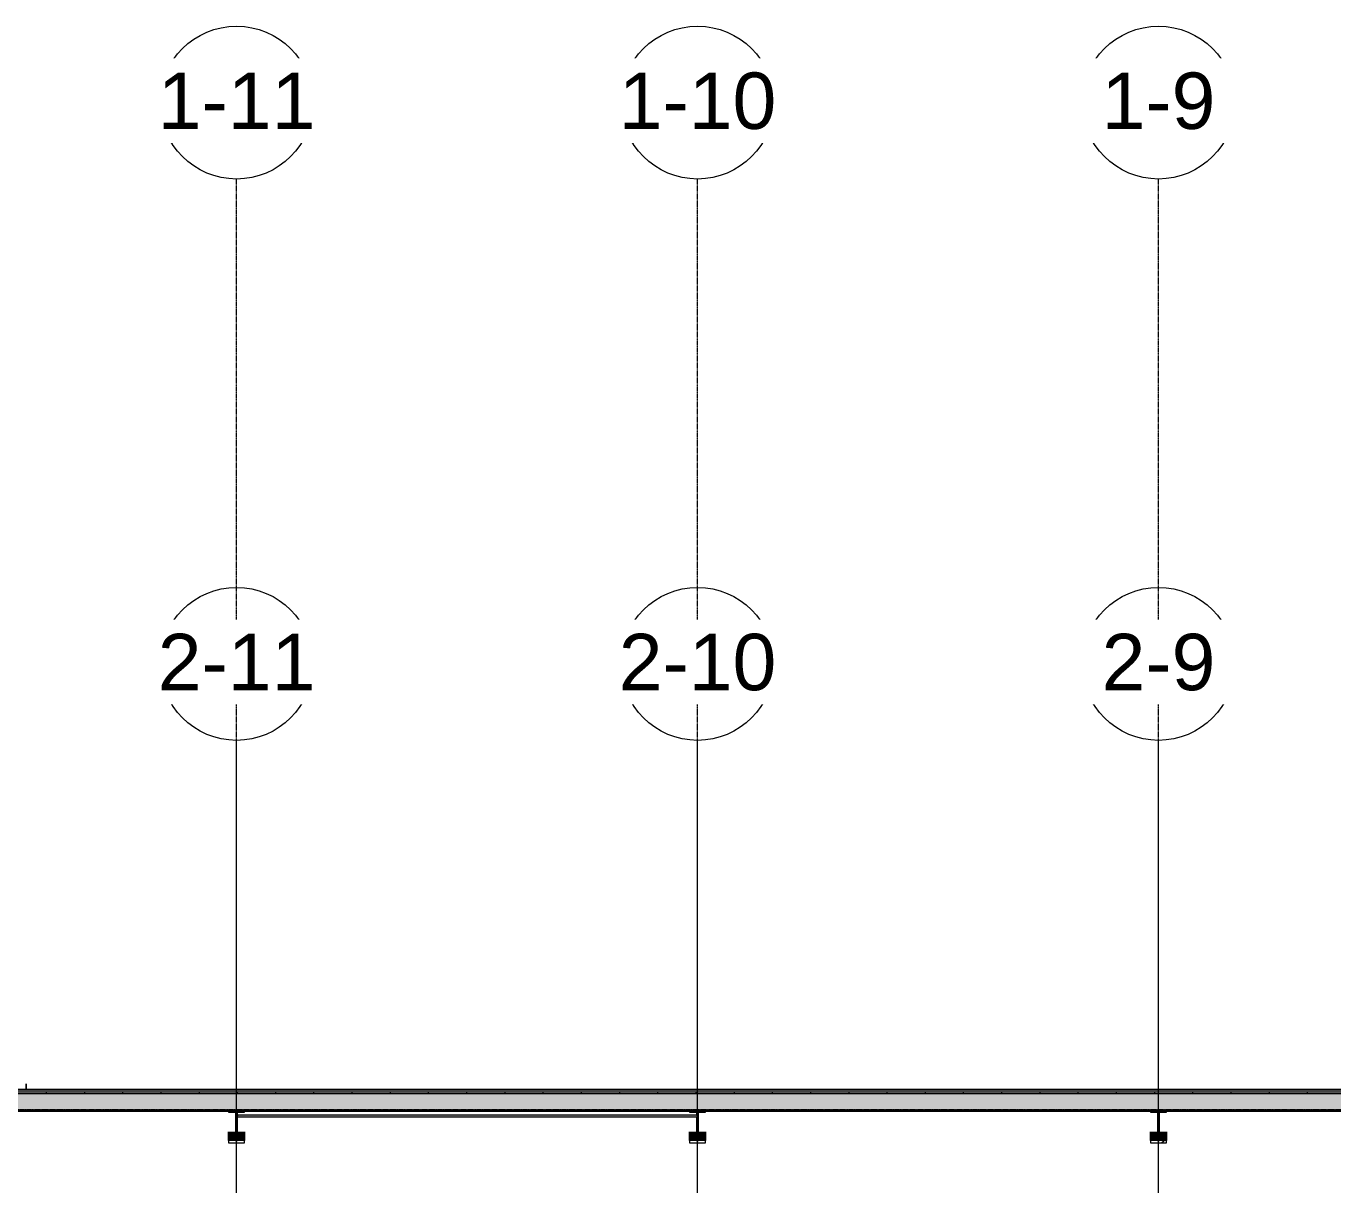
# Model space of a CAD drawing. Header units: inches. Extents: x 25369 to 33161, y -23509 to -20274.
# Drawn here: x 29172 to 29993, y -21181 to -20454 of the extents above; entities that cross this region are included whole.
import ezdxf

# ---------------------------------------------------------------- set-up
doc = ezdxf.new("R2010")
doc.units = ezdxf.units.IN
doc.header["$MEASUREMENT"] = 0
doc.linetypes.add('Grid Line 1_2_', pattern=[0.875, 0.5, -0.125, 0.125, -0.125])
for name, color, linetype, lineweight in [('A-WALL', 113, 'Continuous', 9), ('A-WALL-PATT', 111, 'Continuous', 25), ('C-TOPO', 7, 'Continuous', 9), ('S-BEAM', 12, 'Continuous', 9), ('S-GRID', 1, 'Continuous', 9), ('S-GRID-IDEN', 1, 'Continuous', 9)]:
    doc.layers.add(name, color=color, linetype=linetype, lineweight=lineweight)
doc.styles.add('Arial', font='arial.ttf', dxfattribs={"height": 35.407186})
pattern_1 = [(225, (29883.517, -22360.053), (19.00703, -19.00703), []), (225, (29883.517, -22388.853), (19.00703, -19.00703), [])]
pattern_2 = [(225, (29594.017, -22360.053), (19.00703, -19.00703), []), (225, (29594.017, -22388.853), (19.00703, -19.00703), [])]
pattern_3 = [(225, (29304.517, -22360.053), (19.00703, -19.00703), []), (225, (29304.517, -22388.853), (19.00703, -19.00703), [])]

# ---------------------------------------------------------------- blocks, each defined once
blk = doc.blocks.new('columns and girder2 - one-V32-Overall Floor Plan')
at = {"layer": 'S-BEAM'}
h = blk.add_hatch(dxfattribs=at)
h.set_pattern_fill('FP_29', color=256, style=0, pattern_type=2)
h.set_pattern_definition(pattern_1)
h.paths.add_polyline_path([(5, -0.5), (-5, -0.5), (-5, -2), (5, -2)], flags=0)
h.paths.add_polyline_path([(5, -17.03), (-5, -17.03), (-5, -18.55), (5, -18.55)], flags=0)
h.paths.add_polyline_path([(-5, -1204.89), (-5, -1206.4), (5, -1206.4), (5, -1204.89)], flags=0)
h.paths.add_polyline_path([(5, -1224.25), (-5, -1224.25), (-5, -1225), (5, -1225)], flags=0)
h = blk.add_hatch(dxfattribs=at)
h.set_pattern_fill('FP_29', color=256, style=0, pattern_type=2)
h.set_pattern_definition(pattern_1)
h.paths.add_polyline_path([(-0.63, -2), (-0.63, -17.03), (0.62, -17.03), (0.62, -2)], flags=0)
h.paths.add_polyline_path([(-0.63, -1206.4), (-0.63, -1224.25), (0.62, -1224.25), (0.62, -1206.4)], flags=0)
h = blk.add_hatch(color=256, dxfattribs=at)
h.paths.add_polyline_path([(0.62, -1206.4), (0.62, -1211.89), (5, -1211.89), (5, -1206.4)], flags=0)
h.paths.add_polyline_path([(-5, -1206.4), (-5, -1211.89), (-0.63, -1211.89), (-0.63, -1206.4)], flags=0)
at = {"layer": 'S-BEAM', "lineweight": 15}
for p, q in [((5, -1204.89), (-5, -1204.89)), ((-5, -1204.89), (-5, -1206.4)), ((5, -1206.4), (5, -1204.89)), ((-5, -1206.4), (5, -1206.4)), ((0.62, -1206.4), (-0.63, -1206.4)), ((-0.63, -1206.4), (-0.63, -1224.25)), ((0.62, -1224.25), (0.62, -1206.4)), ((5, -1224.25), (-5, -1224.25)), ((-5, -1224.25), (-5, -1225)), ((-0.63, -1224.25), (0.62, -1224.25)), ((5, -1225), (5, -1224.25))]:
    blk.add_line(p, q, dxfattribs=at)
at = {"layer": 'S-BEAM'}
for p, q in [((-5, -1211.89), (-5, -1206.4)), ((5, -1206.4), (5, -1211.89))]:
    blk.add_line(p, q, dxfattribs=at)
blk = doc.blocks.new('columns and girder2 - one-V33-Overall Floor Plan')
at = {"layer": 'S-BEAM'}
h = blk.add_hatch(dxfattribs=at)
h.set_pattern_fill('FP_30', color=256, style=0, pattern_type=2)
h.set_pattern_definition(pattern_2)
h.paths.add_polyline_path([(5, -0.5), (-5, -0.5), (-5, -2), (5, -2)], flags=0)
h.paths.add_polyline_path([(5, -17.03), (-5, -17.03), (-5, -18.55), (5, -18.55)], flags=0)
h.paths.add_polyline_path([(-5, -1204.89), (-5, -1206.4), (5, -1206.4), (5, -1204.89), (3.06, -1204.89)], flags=0)
h.paths.add_polyline_path([(5, -1224.25), (-5, -1224.25), (-5, -1225), (5, -1225)], flags=0)
h = blk.add_hatch(dxfattribs=at)
h.set_pattern_fill('FP_30', color=256, style=0, pattern_type=2)
h.set_pattern_definition(pattern_2)
h.paths.add_polyline_path([(0, -5.72), (0.22, -5.6), (0.01, -5.71)], flags=0)
h.paths.add_polyline_path([(0.62, -2), (-0.63, -2), (-0.63, -17.03), (0.62, -17.03), (0.62, -5.72), (-0.16, -5.67), (-0.36, -5.33), (-0.22, -4.84), (0, -4.72), (0.62, -4.72), (0.62, -3.89)], flags=0)
h.paths.add_polyline_path([(0.62, -1206.4), (-0.63, -1206.4), (-0.63, -1224.25), (0.62, -1224.25), (0.62, -1222.25), (-0.05, -1222.23), (-0.32, -1222.02), (-0.38, -1221.66), (-0.21, -1221.36), (-0.01, -1221.25), (0.62, -1221.25), (0.62, -1214.32)], flags=0)
h = blk.add_hatch(color=256, dxfattribs=at)
h.paths.add_polyline_path([(3.06, -1206.4), (0.62, -1206.4), (0.62, -1211.89), (5, -1211.89), (5, -1206.4)], flags=0)
h.paths.add_polyline_path([(-5, -1206.4), (-5, -1211.89), (-0.63, -1211.89), (-0.63, -1206.4)], flags=0)
at = {"layer": 'S-BEAM', "lineweight": 15}
for p, q in [((5, -1204.89), (-5, -1204.89)), ((-5, -1204.89), (-5, -1206.4)), ((5, -1206.4), (5, -1204.89)), ((-5, -1206.4), (5, -1206.4)), ((0.62, -1206.4), (-0.63, -1206.4)), ((-0.63, -1206.4), (-0.63, -1224.25)), ((0.62, -1221.25), (0.62, -1206.4)), ((0.62, -1224.25), (0.62, -1222.25)), ((5, -1224.25), (-5, -1224.25)), ((-5, -1224.25), (-5, -1225)), ((-0.63, -1224.25), (0.62, -1224.25)), ((5, -1225), (5, -1224.25))]:
    blk.add_line(p, q, dxfattribs=at)
at = {"layer": 'S-BEAM'}
for p, q in [((-5, -1211.89), (-5, -1206.4)), ((5, -1206.4), (5, -1211.89))]:
    blk.add_line(p, q, dxfattribs=at)
blk = doc.blocks.new('columns and girder2 - one-V34-Overall Floor Plan')
at = {"layer": 'S-BEAM'}
h = blk.add_hatch(dxfattribs=at)
h.set_pattern_fill('FP_31', color=256, style=0, pattern_type=2)
h.set_pattern_definition(pattern_3)
h.paths.add_polyline_path([(5, -0.5), (-5, -0.5), (-5, -2), (5, -2)], flags=0)
h.paths.add_polyline_path([(-5, -17.03), (-5, -18.55), (5, -18.55), (5, -17.03)], flags=0)
h.paths.add_polyline_path([(-5, -1204.89), (-5, -1206.4), (5, -1206.4), (5, -1204.89)], flags=0)
h.paths.add_polyline_path([(5, -1224.25), (-5, -1224.25), (-5, -1225), (5, -1225)], flags=0)
h = blk.add_hatch(dxfattribs=at)
h.set_pattern_fill('FP_31', color=256, style=0, pattern_type=2)
h.set_pattern_definition(pattern_3)
h.paths.add_polyline_path([(0.62, -2), (-0.63, -2), (-0.63, -4.72), (0.1, -4.78), (0.26, -4.87), (0.35, -5.27), (0.26, -5.57), (-0.1, -5.72), (-0.63, -5.72), (-0.63, -17.03), (0.62, -17.03), (0.62, -3.89)], flags=0)
h.paths.add_polyline_path([(-0.63, -1206.4), (-0.59, -1221.25), (-0.26, -1221.27), (0.01, -1221.48), (0.1, -1221.75), (-0.1, -1222.14), (-0.3, -1222.25), (-0.63, -1222.25), (-0.63, -1224.25), (0.62, -1224.25), (0.62, -1206.4)], flags=0)
h = blk.add_hatch(color=256, dxfattribs=at)
h.paths.add_polyline_path([(0.62, -1206.4), (0.62, -1211.89), (5, -1211.89), (5, -1206.4)], flags=0)
h.paths.add_polyline_path([(-5, -1206.4), (-5, -1211.89), (-0.63, -1211.89), (-0.63, -1206.4)], flags=0)
at = {"layer": 'S-BEAM', "lineweight": 15}
for p, q in [((5, -1204.89), (-5, -1204.89)), ((-5, -1204.89), (-5, -1206.4)), ((5, -1206.4), (5, -1204.89)), ((-5, -1206.4), (5, -1206.4)), ((0.62, -1206.4), (-0.63, -1206.4)), ((-0.63, -1206.4), (-0.63, -1221.25)), ((0.62, -1224.25), (0.62, -1206.4)), ((-0.63, -1222.25), (-0.63, -1224.25)), ((5, -1224.25), (-5, -1224.25)), ((-5, -1224.25), (-5, -1225)), ((-0.63, -1224.25), (0.62, -1224.25)), ((5, -1225), (5, -1224.25))]:
    blk.add_line(p, q, dxfattribs=at)
at = {"layer": 'S-BEAM'}
for p, q in [((-5, -1211.89), (-5, -1206.4)), ((5, -1206.4), (5, -1211.89))]:
    blk.add_line(p, q, dxfattribs=at)
blk = doc.blocks.new('Round Bar - 1_-V87-Overall Floor Plan')
at = {"layer": 'S-BEAM'}
for points in [[(23375.69, -21138.8), (23375.98, -21138.66), (23376.1, -21138.3), (23375.98, -21137.95), (23375.69, -21137.8), (23375.41, -21137.95), (23375.29, -21138.3), (23375.41, -21138.66)], [(23520.3, -21138.8), (23520.29, -21137.8), (23375.81, -21137.86), (23376.01, -21138.04), (23376.05, -21138.43), (23375.89, -21138.7), (23375.69, -21138.8), (23520.29, -21138.8)]]:
    blk.add_hatch(color=256, dxfattribs=at).paths.add_polyline_path(points, flags=0)
for p, q in [((23520.73, -21137.8), (23375.69, -21137.8)), ((23375.69, -21138.8), (23520.73, -21138.8))]:
    blk.add_line(p, q, dxfattribs=at)
for start_param, end_param in [(0, 3.141593), (3.141593, 6.283185)]:
    blk.add_ellipse((23375.69, -21138.3), major_axis=(0, 0.5), ratio=0.802206, start_param=start_param, end_param=end_param, dxfattribs=at)
blk = doc.blocks.new('Round Bar - 1_-V88-Overall Floor Plan')
at = {"layer": 'S-BEAM'}
for points in [[(23664.9, -21138.8), (23664.58, -21138.57), (23664.54, -21138.18), (23664.7, -21137.91), (23664.9, -21137.8), (23520.3, -21137.87), (23520.35, -21138.8), (23661.83, -21138.8)], [(23664.9, -21138.8), (23665.18, -21138.66), (23665.3, -21138.3), (23665.18, -21137.95), (23664.9, -21137.8), (23664.61, -21137.95), (23664.5, -21138.3), (23664.61, -21138.66)]]:
    blk.add_hatch(color=256, dxfattribs=at).paths.add_polyline_path(points, flags=0)
for p, q in [((23664.9, -21137.8), (23519.86, -21137.8)), ((23519.86, -21138.8), (23664.9, -21138.8))]:
    blk.add_line(p, q, dxfattribs=at)
for start_param, end_param in [(0, 3.141593), (3.141593, 6.283185)]:
    blk.add_ellipse((23664.9, -21138.3), major_axis=(0, 0.5), ratio=0.802206, start_param=start_param, end_param=end_param, dxfattribs=at)
blk = doc.blocks.new('Grid - Grid Head - Circle-14747-Overall Floor Plan')
at = {"layer": 'S-GRID-IDEN'}
blk.add_circle((0, 0), 0.25, dxfattribs=at)

msp = doc.modelspace()

# ---------------------------------------------------------------- hatches: boundary and pattern name
at = {"layer": 'A-WALL'}
h = msp.add_hatch(color=256, dxfattribs=at)
h.paths.add_polyline_path([(29626.05, -21123.3), (31861.89, -21123.3), (31861.89, -21121.8), (28966.64, -21121.8), (28966.64, -21123.3), (29555.87, -21123.3)], flags=0)
h.paths.add_polyline_path([(28776.89, -21123.3), (28776.89, -21121.8), (28709.77, -21121.8), (28709.77, -21123.3), (28713.64, -21123.3)], flags=0)
h.paths.add_polyline_path([(31910.14, -21123.3), (31910.14, -21121.8), (31897.89, -21121.8), (31897.89, -21123.3), (31907.08, -21123.3)], flags=0)
h.paths.add_polyline_path([(28858.64, -21123.3), (28858.64, -21121.8), (28848.89, -21121.8), (28848.89, -21123.3)], flags=0)
at = {"layer": 'A-WALL', "lineweight": 5}
h = msp.add_hatch(color=256, dxfattribs=at)
h.paths.add_polyline_path([(28776.89, -21135.05), (28776.89, -21128.43), (28776.14, -21128.43), (28776.14, -21134.3), (28720.52, -21134.3), (28720.52, -21135.05), (28721.27, -21135.05)], flags=0)
h.paths.add_polyline_path([(31910.14, -21135.05), (31910.14, -21124.3), (31909.39, -21124.3), (31909.39, -21134.3), (31898.64, -21134.3), (31898.64, -21128.43), (31897.89, -21128.43), (31897.89, -21135.05), (31907.08, -21135.05)], flags=0)
h.paths.add_polyline_path([(28848.89, -21135.05), (28858.64, -21135.05), (28858.64, -21128.43), (28857.89, -21128.43), (28857.89, -21134.3), (28849.64, -21134.3), (28849.64, -21128.43), (28848.89, -21128.43)], flags=0)
h.paths.add_polyline_path([(28966.64, -21135.05), (31861.89, -21135.05), (31861.89, -21128.43), (31861.14, -21128.43), (31861.14, -21134.3), (28967.39, -21134.3), (28967.39, -21128.43), (28966.64, -21128.43)], flags=0)
at = {"layer": 'A-WALL-PATT', "lineweight": 9}
h = msp.add_hatch(dxfattribs=at)
h.set_pattern_fill('FP_18', color=256, style=0, pattern_type=2)
h.set_pattern_definition([(0, (5929.126, 0), (0, 24), []), (90, (5929.126, 0), (-24, 1e-15), [])])
h.paths.add_polyline_path([(31910.14, -21124.3), (31910.14, -21123.3), (31897.89, -21123.3), (31897.89, -21124.3), (31909.39, -21124.3)], flags=0)
h.paths.add_polyline_path([(28709.77, -21124.3), (28776.89, -21124.3), (28776.89, -21123.3), (28709.77, -21123.3)], flags=0)
h.paths.add_polyline_path([(31731.62, -21124.3), (31861.89, -21124.3), (31861.89, -21123.3), (28966.64, -21123.3), (28966.64, -21124.3), (31170.13, -21124.3)], flags=0)
h.paths.add_polyline_path([(28858.64, -21124.3), (28858.64, -21123.3), (28848.89, -21123.3), (28848.89, -21124.3)], flags=0)
h = msp.add_hatch(dxfattribs=at)
h.set_pattern_fill('FP_16', color=256, style=0, pattern_type=2)
h.set_pattern_definition([(161.57, (5930.086, 0.96), (-7.6802237, -0.0009796), [0, -54.643, 6.067, 0]), (18.43, (5928.166, 0.96), (-7.6802237, 0.0009796), [0, -54.643, 6.067, 0]), (108.43, (5930.086, 0.96), (3.8382953, -19.20136532), [18.211, -42.499]), (71.57, (5928.166, 0.96), (3.8382953, 19.20136532), [18.211, -42.499])])
h.paths.add_polyline_path([(28710.52, -21134.3), (28776.14, -21134.3), (28776.14, -21128.43), (28776.89, -21128.43), (28776.89, -21124.3), (28710.52, -21124.3)], flags=0)
h.paths.add_polyline_path([(29345.31, -21134.3), (31861.14, -21134.3), (31861.14, -21128.43), (31861.89, -21128.43), (31861.89, -21124.3), (28966.64, -21124.3), (28966.64, -21128.43), (28967.39, -21128.43), (28967.39, -21134.3), (29275.12, -21134.3)], flags=0)
h.paths.add_polyline_path([(31909.39, -21134.3), (31909.39, -21124.3), (31897.89, -21124.3), (31897.89, -21128.43), (31898.64, -21128.43), (31898.64, -21134.3), (31907.08, -21134.3)], flags=0)
h.paths.add_polyline_path([(28849.64, -21134.3), (28857.89, -21134.3), (28857.89, -21128.43), (28858.64, -21128.43), (28858.64, -21124.3), (28848.89, -21124.3), (28848.89, -21128.43), (28849.64, -21128.43)], flags=0)

# ---------------------------------------------------------------- linework, layer by layer
at = {"layer": 'A-WALL', "lineweight": 25}
for p, q in [((31861.89, -21121.8), (28966.64, -21121.8)), ((28966.64, -21135.05), (31861.89, -21135.05))]:
    msp.add_line(p, q, dxfattribs=at)
at = {"layer": 'A-WALL'}
for p, q in [((31861.89, -21123.3), (28966.64, -21123.3)), ((31861.89, -21124.3), (28966.64, -21124.3)), ((28967.39, -21134.3), (31861.14, -21134.3))]:
    msp.add_line(p, q, dxfattribs=at)
at = {"layer": 'C-TOPO'}
for p, q in [((29172.36, -21118.05), (29172.36, -21121.8)), ((29172.36, -21121.8), (29172.36, -21118.05))]:
    msp.add_line(p, q, dxfattribs=at)
at = {"layer": 'S-GRID', "linetype": 'Grid Line 1_2_'}
for p, q in [((29304.52, -23095.8), (29304.52, -20550.05)), ((29594.02, -23095.8), (29594.02, -20550.05)), ((29883.52, -23095.8), (29883.52, -20550.05)), ((29304.52, -23413.24), (29304.52, -20902.43)), ((29594.02, -23413.24), (29594.02, -20902.43)), ((29883.52, -23413.24), (29883.52, -20902.43)), ((32930.59, -21124.3), (28677.14, -21124.3)), ((33026.59, -21134.3), (28677.14, -21134.3))]:
    msp.add_line(p, q, dxfattribs=at)

# ---------------------------------------------------------------- block references
at = {"layer": 'S-BEAM', "rotation": 180}
for name, p in [('columns and girder2 - one-V34-Overall Floor Plan', (29304.52, -22360.05)), ('columns and girder2 - one-V33-Overall Floor Plan', (29594.02, -22360.05)), ('columns and girder2 - one-V32-Overall Floor Plan', (29883.52, -22360.05))]:
    msp.add_blockref(name, p, dxfattribs=at)
at = {"layer": 'S-BEAM'}
for name in ['Round Bar - 1_-V87-Overall Floor Plan', 'Round Bar - 1_-V88-Overall Floor Plan']:
    msp.add_blockref(name, (5929.13, 0), dxfattribs=at)
at = {"layer": 'S-GRID-IDEN', "xscale": 191.9999999999999, "yscale": 191.9999999999999, "zscale": 191.9999999999999}
for p in [(29304.52, -20502.05), (29594.02, -20502.05), (29883.52, -20502.05), (29304.52, -20854.43), (29594.02, -20854.43), (29883.52, -20854.43)]:
    msp.add_blockref('Grid - Grid Head - Circle-14747-Overall Floor Plan', p, dxfattribs=at)

# ---------------------------------------------------------------- next in the draw order: texts
at = {"layer": 'S-GRID-IDEN', "char_height": 35.407, "attachment_point": 2, "line_spacing_factor": 0.938532, "style": 'Arial', "bg_fill": 3, "box_fill_scale": 1.25, "bg_fill_color": 0, "bg_fill_transparency": 0}
for s, insert, width in [('1-11', (29304.51, -20483.18), 117.936), ('1-10', (29594.01, -20483.18), 117.936), ('1-9', (29883.51, -20483.18), 85.104), ('2-11', (29304.51, -20835.55), 117.936), ('2-10', (29594.01, -20835.55), 117.936), ('2-9', (29883.51, -20835.55), 85.104)]:
    msp.add_mtext(s, dxfattribs=dict(at, insert=insert, width=width))

doc.saveas('drawing.dxf')
